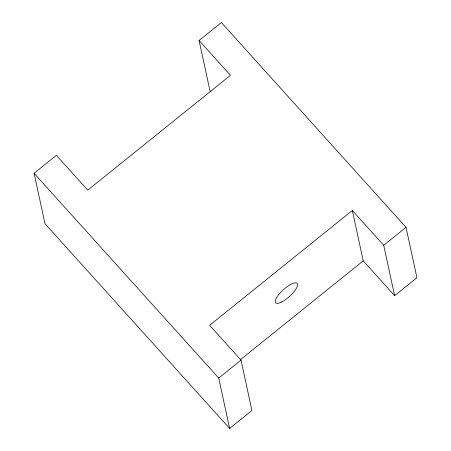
<?xml version="1.0" encoding="UTF-8"?>
<svg xmlns="http://www.w3.org/2000/svg" width="451" height="451" viewBox="0 0 451 451"><rect width="100%" height="100%" fill="white"/><g stroke="black" fill="none" stroke-linecap="round" stroke-linejoin="round"><path stroke-width="0.68" d="M34.079 173.269L56.375 155.324L87.765 190.142L230.478 75.306L199.088 40.494L221.385 22.55L406.03 227.349L416.921 277.731L394.625 295.676L363.235 260.858L352.338 210.476L209.63 325.306L241.02 360.123L251.912 410.506L229.615 428.45L44.97 223.651L34.079 173.269L218.724 378.068L229.615 428.45M240.282 359.791L363.235 260.858M218.724 378.068L241.02 360.123M394.625 295.676L383.728 245.288L406.03 227.349M352.338 210.476L383.728 245.288M210.916 91.914L209.98 90.876L199.088 40.494M281.802 301.933A14.517 4.544 -42 0 0 297.581 284.113A14.517 4.544 -42 0 0 279.913 293.206A14.517 4.544 -42 0 0 281.802 301.933"/></g></svg>
